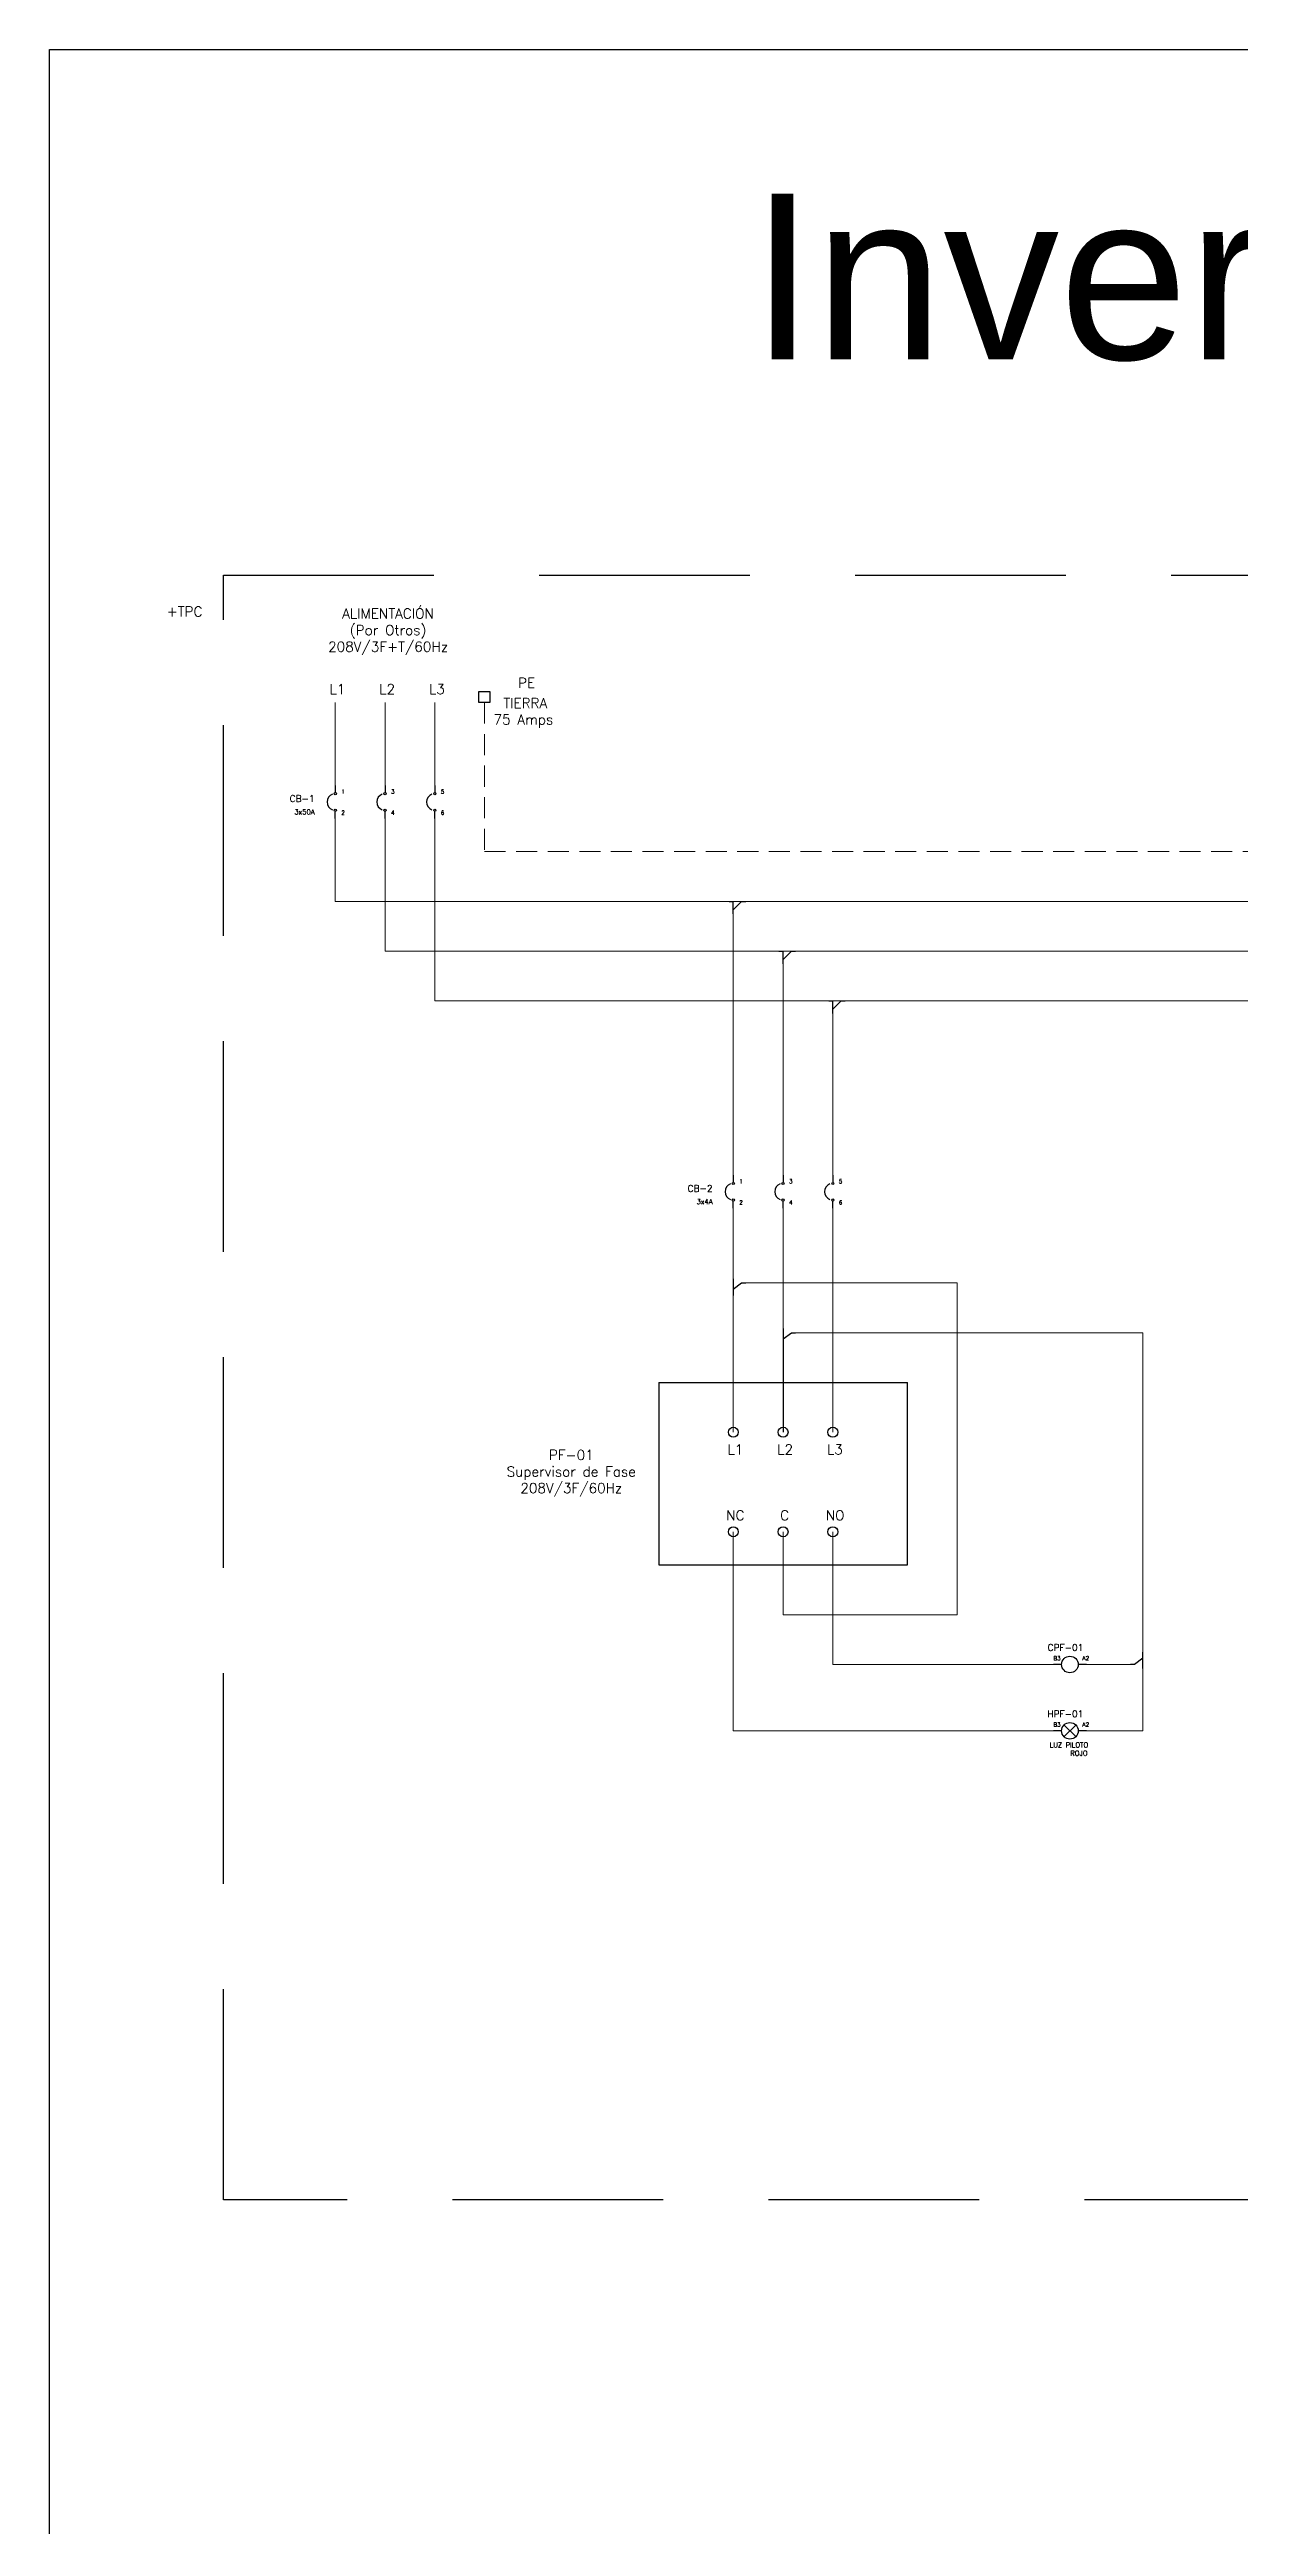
# Model space of a CAD drawing. Header units: inches. Extents: x 75782 to 87231, y -34126 to -18655.
# Drawn here: x 75782 to 76500, y -28886 to -27393 of the extents above; entities that cross this region are included whole.
import ezdxf
from ezdxf.enums import TextEntityAlignment as Align

# ---------------------------------------------------------------- set-up
doc = ezdxf.new("R2010")
doc.units = ezdxf.units.IN
doc.header["$MEASUREMENT"] = 0
doc.linetypes.add('DASHED', pattern=[19.05, 12.7, -6.35])
doc.layers.add('A-Cables 220V', color=6, linetype='Continuous', lineweight=18)
doc.layers.add('TEXTOS', color=7, linetype='Continuous')
doc.layers.add('WIRES', color=5, linetype='Continuous')
doc.styles.add('ARIAL', font='arial.ttf')
doc.styles.get("Standard").update_dxf_attribs({"font": 'ROMANS.SHX'})

# ---------------------------------------------------------------- blocks, each defined once
blk = doc.blocks.new('3F Breaker')
for p, q in [((0, 0), (0, -4.3)), ((30, 0), (30, -4.3)), ((60, 0), (60, -4.3)), ((0, -20), (0, -15.7)), ((30, -20), (30, -15.7)), ((60, -20), (60, -15.7))]:
    blk.add_line(p, q)
for centre in [(0, -5), (0, -15), (30, -5), (30, -15), (60, -5), (60, -15)]:
    blk.add_circle(centre, 0.653)
for centre in [(0, -10), (30, -10), (60, -10)]:
    blk.add_arc(centre, 5, 110, 250)
for s, p in [('1', (3.6, -5)), ('3', (33.6, -5)), ('5', (63.6, -5)), ('2', (3.6, -17.7)), ('4', (33.6, -17.7)), ('6', (63.6, -17.7))]:
    blk.add_text(s, height=2.5).set_placement(p)
at = {"flags": 4}
for tag, height, p in [('FEATURES', 3, (-12.5, -17.5)), ('NAME', 4, (-12.5, -10))]:
    blk.add_attdef(tag, text='', height=height, dxfattribs=at).set_placement(p, align=Align.RIGHT)
blk = doc.blocks.new('derivación a la derecha')
for p, q in [((0, 2.5), (0, -7.5)), ((0, -3.75), (5, 0)), ((5, 0), (7.5, 0))]:
    blk.add_line(p, q)
blk = doc.blocks.new('derivación inferior')
for p, q in [((-2.5, 0), (0, 0)), ((0, -7.5), (0, 0)), ((0, -5), (5, 0)), ((5, 0), (7.5, 0))]:
    blk.add_line(p, q)
blk = doc.blocks.new('Relay Coil')
for p, q in [((5, 0), (0, 0)), ((20, 0), (15, 0))]:
    blk.add_line(p, q)
blk.add_circle((10, 0), 5)
for s, p in [('B3', (0, 2.5)), ('A2', (17.5, 2.5))]:
    blk.add_text(s, height=2.5).set_placement(p)
at = {"flags": 4}
for tag, height, p in [('NAME', 4, (18.1, 8.2)), ('INTENSIDAD', 3, (21, -10)), ('PAGE', 3, (20.6, -15.1))]:
    blk.add_attdef(tag, text='', height=height, dxfattribs=at).set_placement(p, align=Align.RIGHT)

msp = doc.modelspace()

# ---------------------------------------------------------------- linework, layer by layer
at = {"color": 0, "ltscale": 0.1}
for p, q in [((76224.4, -28174), (76224.4, -28226.5)), ((76149.4, -28196.5), (76299.4, -28196.5)), ((76149.4, -28196.5), (76149.4, -28306.5)), ((76299.4, -28306.5), (76299.4, -28196.5)), ((76149.4, -28306.5), (76299.4, -28306.5))]:
    msp.add_line(p, q, dxfattribs=at)
at = {"ltscale": 0.1}
for p, q in [((76393.9, -28403), (76401, -28410)), ((76393.9, -28410), (76401, -28403))]:
    msp.add_line(p, q, dxfattribs=at)
msp.add_lwpolyline([(75782.1, -27392.9), (85106.4, -27392.9), (85106.4, -30379.5), (75782.1, -30379.5)], close=True, dxfattribs=at)
msp.add_lwpolyline([(75782.1, -27392.9), (85106.4, -27392.9), (85106.4, -30379.5), (75782.1, -30379.5)], close=True, dxfattribs=at)
at = {"linetype": 'DASHED', "ltscale": 10}
msp.add_lwpolyline([(75886.9, -27709.7), (77866.6, -27709.7), (77866.6, -28689.3), (75886.9, -28689.3)], close=True, dxfattribs=at)
at = {"color": 0, "ltscale": 0.1}
for centre in [(76194.4, -28226.5), (76224.4, -28226.5), (76254.4, -28226.5), (76194.4, -28286.5), (76224.4, -28286.5), (76254.4, -28286.5)]:
    msp.add_circle(centre, 3, dxfattribs=at)
at = {"layer": 'A-Cables 220V'}
for p, q in [((75954.4, -27836.5), (75954.4, -27786.5)), ((75984.4, -27836.5), (75984.4, -27786.5)), ((76014.4, -27836.5), (76014.4, -27786.5)), ((75954.4, -27856.5), (75954.4, -27906.5)), ((75984.4, -27856.5), (75984.4, -27936.5)), ((76014.4, -27856.5), (76014.4, -27966.5))]:
    msp.add_line(p, q, dxfattribs=at)
at = {"layer": 'A-Cables 220V', "linetype": 'DASHED'}
for p, q in [((76044.4, -27786.5), (76044.4, -27876.5)), ((76044.4, -27876.4), (77604.5, -27876.4))]:
    msp.add_line(p, q, dxfattribs=at)
at = {"layer": 'A-Cables 220V', "ltscale": 0.1}
for p, q in [((75954.4, -27906.5), (77459, -27906.5)), ((76194.4, -27914), (76194.4, -28071.5)), ((75984.4, -27936.5), (77489, -27936.5)), ((76224.4, -27944), (76224.4, -28071.5)), ((76014.4, -27966.5), (77519, -27966.5)), ((76254.4, -27974), (76254.4, -28071.5)), ((76194.4, -28091.5), (76194.4, -28134)), ((76224.4, -28091.5), (76224.4, -28164)), ((76254.4, -28091.5), (76254.4, -28226.5)), ((76194.4, -28144), (76194.4, -28226.5)), ((76329.4, -28136.5), (76201.9, -28136.5)), ((76329.4, -28336.5), (76329.4, -28136.5)), ((76441.4, -28166.5), (76231.9, -28166.5)), ((76441.4, -28359), (76441.4, -28166.5)), ((76194.4, -28286.5), (76194.4, -28406.5)), ((76224.4, -28286.5), (76224.4, -28336.5)), ((76254.4, -28286.5), (76254.4, -28366.5)), ((76224.4, -28336.5), (76329.4, -28336.5)), ((76254.4, -28366.5), (76387.4, -28366.5)), ((76407.4, -28366.5), (76433.9, -28366.5)), ((76441.4, -28406.5), (76441.4, -28369)), ((76194.4, -28406.5), (76387.4, -28406.5)), ((76407.4, -28406.5), (76441.4, -28406.5))]:
    msp.add_line(p, q, dxfattribs=at)
at = {"layer": 'TEXTOS', "color": 6, "linetype": 'DASHED'}
msp.add_lwpolyline([(76041, -27780), (76047.5, -27780), (76047.5, -27786.5), (76041, -27786.5)], close=True, dxfattribs=at)

# ---------------------------------------------------------------- block references
ref = msp.add_blockref('3F Breaker', (75954.4, -27836.5))
ref.add_attrib('NAME', 'CB-1', dxfattribs={"height": 4}).set_placement((75941.9, -27846.5), align=Align.RIGHT)
ref.add_attrib('FEATURES', '3x50A', dxfattribs={"height": 3}).set_placement((75941.9, -27854), align=Align.RIGHT)
for name, p in [('derivación inferior', (76194.4, -27906.5)), ('derivación inferior', (76224.4, -27936.5)), ('derivación inferior', (76254.4, -27966.5)), ('derivación a la derecha', (76194.4, -28136.5)), ('derivación a la derecha', (76224.4, -28166.5))]:
    msp.add_blockref(name, p)
ref = msp.add_blockref('3F Breaker', (76194.4, -28071.5))
ref.add_attrib('NAME', 'CB-2', dxfattribs={"height": 4}).set_placement((76181.9, -28081.5), align=Align.RIGHT)
ref.add_attrib('FEATURES', '3x4A', dxfattribs={"height": 3}).set_placement((76181.9, -28089), align=Align.RIGHT)
ref = msp.add_blockref('Relay Coil', (76387.4, -28366.5))
ref.add_attrib('NAME', 'CPF-01', dxfattribs={"height": 4}).set_placement((76405.5, -28358.3), align=Align.RIGHT)
at = {"rotation": 180}
msp.add_blockref('derivación a la derecha', (76441.4, -28366.5), dxfattribs=at)
ref = msp.add_blockref('Relay Coil', (76387.4, -28406.5))
ref.add_attrib('PAGE', 'ROJO', dxfattribs={"height": 3}).set_placement((76408, -28421.5), align=Align.RIGHT)
ref.add_attrib('NAME', 'HPF-01', dxfattribs={"height": 4}).set_placement((76405.5, -28398.3), align=Align.RIGHT)
ref.add_attrib('INTENSIDAD', 'LUZ PILOTO', dxfattribs={"height": 3}).set_placement((76408.4, -28416.5), align=Align.RIGHT)

# ---------------------------------------------------------------- texts
at = {"layer": 'TEXTOS', "color": 6, "linetype": 'DASHED'}
for s, p in [('PE', (76064.6, -27777.7)), ('TIERRA', (76055.7, -27789.9)), ('75 Amps', (76049.8, -27799.8))]:
    msp.add_text(s, height=6, dxfattribs=at).set_placement(p)
at = {"layer": 'TEXTOS', "char_height": 6}
for s, width, insert, attachment_point in [('+TPC', 26.886, (75852.7, -27728.7), 1), ('ALIMENTACIÓN \\P(Por Otros)\\P208V/3F+T/60Hz', 178.785, (75986.2, -27729.9), 2), ('L1', 13.363, (75950.9, -27775.5), 1), ('L2', 13.363, (75980.9, -27775.5), 1), ('L3', 13.363, (76010.9, -27775.5), 1), ('PF-01\\PSupervisor de Fase\\P208V/3F/60Hz', 121.368, (76096.7, -28237.2), 2), ('L1', 13.363, (76190.9, -28233.9), 1), ('L2', 13.363, (76220.9, -28233.9), 1), ('L3', 13.363, (76250.9, -28233.9), 1), ('NC', 13.363, (76190.1, -28273.6), 1), ('C', 13.363, (76222.6, -28273.6), 1), ('NO', 13.363, (76250.1, -28273.6), 1)]:
    msp.add_mtext_dynamic_manual_height_columns(s, width=width, gutter_width=1250, heights=[0], dxfattribs=dict(at, insert=insert, attachment_point=attachment_point))
at = {"layer": 'WIRES', "color": 0, "style": 'ARIAL'}
msp.add_text('Inversiones Century', height=100, dxfattribs=at).set_placement((76204.6, -27579.7))

doc.saveas('drawing.dxf')
